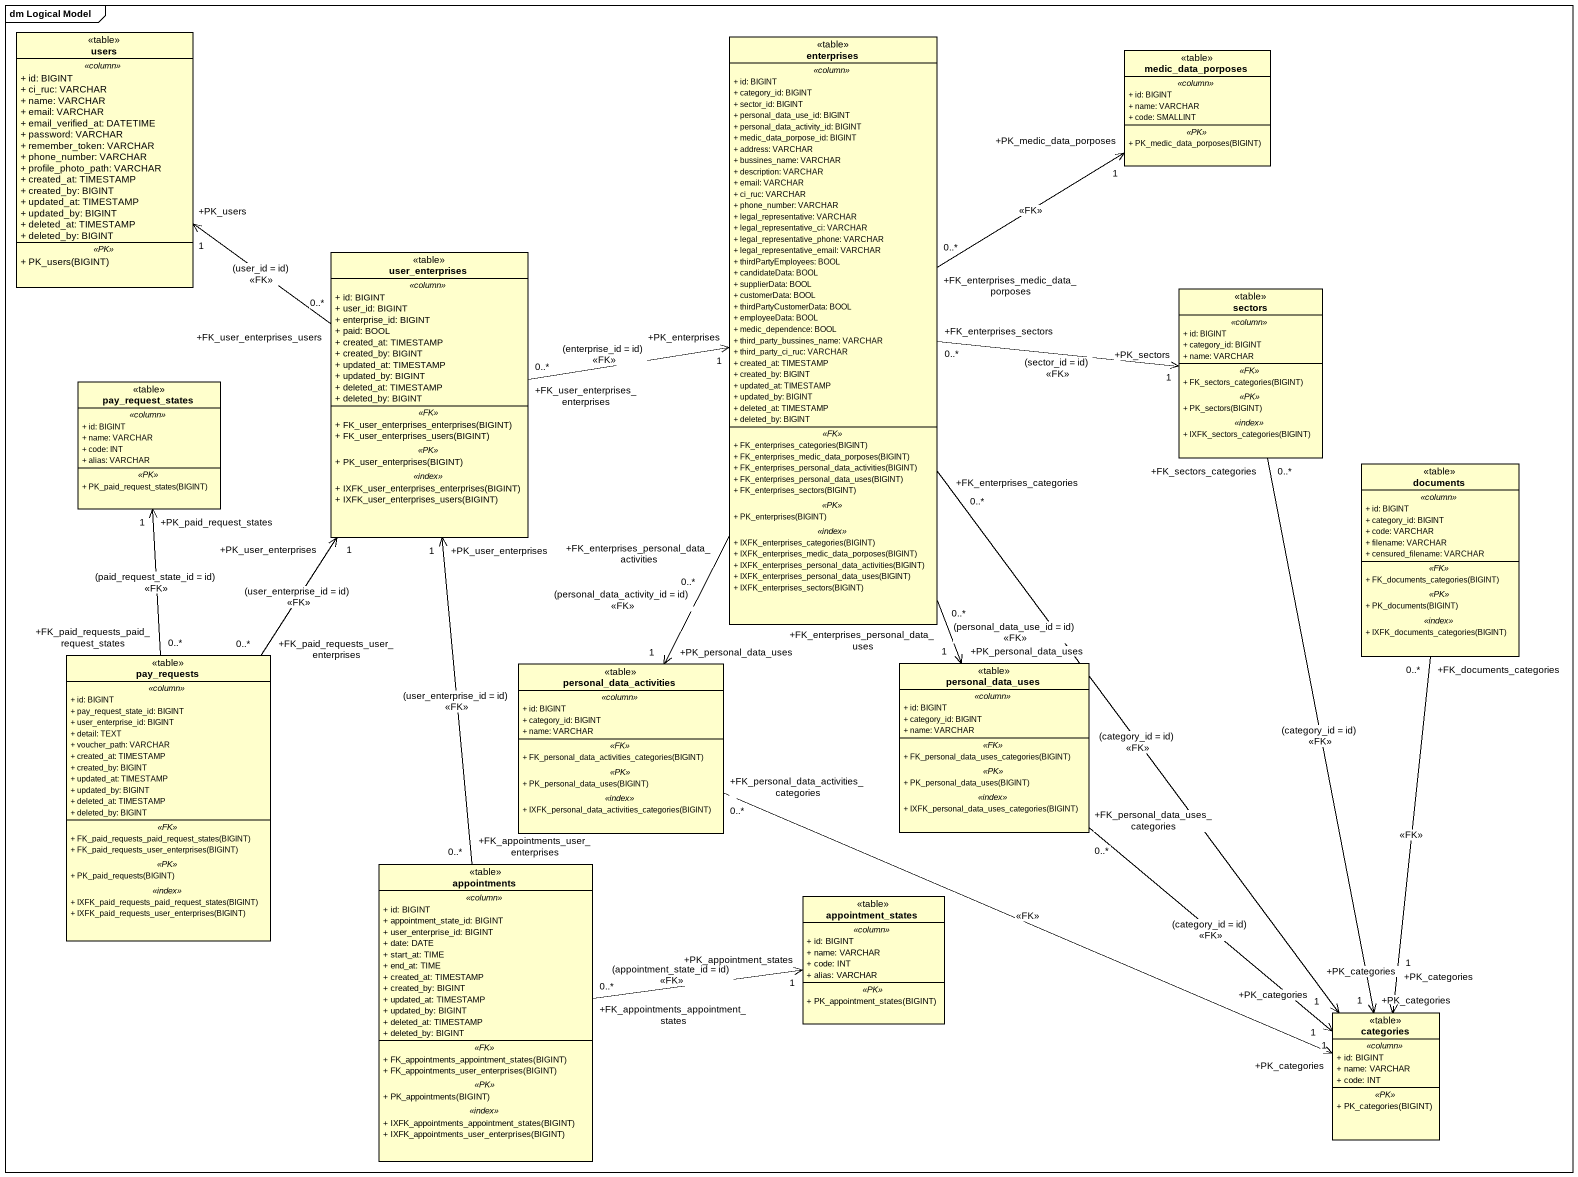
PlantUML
@startuml
mainframe dm Logical Model
hide circle
hide empty members
skinparam classAttributeIconSize 0
class users <<table>> {
  .. <<column>> ..
  + id: BIGINT
  + ci_ruc: VARCHAR
  + name: VARCHAR
  + email: VARCHAR
  + email_verified_at: DATETIME
  + password: VARCHAR
  + remember_token: VARCHAR
  + phone_number: VARCHAR
  + profile_photo_path: VARCHAR
  + created_at: TIMESTAMP
  + created_by: BIGINT
  + updated_at: TIMESTAMP
  + updated_by: BIGINT
  + deleted_at: TIMESTAMP
  + deleted_by: BIGINT
  .. <<PK>> ..
  + PK_users(BIGINT)
}
class enterprises <<table>> {
  .. <<column>> ..
  + id: BIGINT
  + category_id: BIGINT
  + sector_id: BIGINT
  + personal_data_use_id: BIGINT
  + personal_data_activity_id: BIGINT
  + medic_data_porpose_id: BIGINT
  + address: VARCHAR
  + bussines_name: VARCHAR
  + description: VARCHAR
  + email: VARCHAR
  + ci_ruc: VARCHAR
  + phone_number: VARCHAR
  + legal_representative: VARCHAR
  + legal_representative_ci: VARCHAR
  + legal_representative_phone: VARCHAR
  + legal_representative_email: VARCHAR
  + thirdPartyEmployees: BOOL
  + candidateData: BOOL
  + supplierData: BOOL
  + customerData: BOOL
  + thirdPartyCustomerData: BOOL
  + employeeData: BOOL
  + medic_dependence: BOOL
  + third_party_bussines_name: VARCHAR
  + third_party_ci_ruc: VARCHAR
  + created_at: TIMESTAMP
  + created_by: BIGINT
  + updated_at: TIMESTAMP
  + updated_by: BIGINT
  + deleted_at: TIMESTAMP
  + deleted_by: BIGINT
  .. <<FK>> ..
  + FK_enterprises_categories(BIGINT)
  + FK_enterprises_medic_data_porposes(BIGINT)
  + FK_enterprises_personal_data_activities(BIGINT)
  + FK_enterprises_personal_data_uses(BIGINT)
  + FK_enterprises_sectors(BIGINT)
  .. <<PK>> ..
  + PK_enterprises(BIGINT)
  .. <<index>> ..
  + IXFK_enterprises_categories(BIGINT)
  + IXFK_enterprises_medic_data_porposes(BIGINT)
  + IXFK_enterprises_personal_data_activities(BIGINT)
  + IXFK_enterprises_personal_data_uses(BIGINT)
  + IXFK_enterprises_sectors(BIGINT)
}
class medic_data_porposes <<table>> {
  .. <<column>> ..
  + id: BIGINT
  + name: VARCHAR
  + code: SMALLINT
  .. <<PK>> ..
  + PK_medic_data_porposes(BIGINT)
}
class user_enterprises <<table>> {
  .. <<column>> ..
  + id: BIGINT
  + user_id: BIGINT
  + enterprise_id: BIGINT
  + paid: BOOL
  + created_at: TIMESTAMP
  + created_by: BIGINT
  + updated_at: TIMESTAMP
  + updated_by: BIGINT
  + deleted_at: TIMESTAMP
  + deleted_by: BIGINT
  .. <<FK>> ..
  + FK_user_enterprises_enterprises(BIGINT)
  + FK_user_enterprises_users(BIGINT)
  .. <<PK>> ..
  + PK_user_enterprises(BIGINT)
  .. <<index>> ..
  + IXFK_user_enterprises_enterprises(BIGINT)
  + IXFK_user_enterprises_users(BIGINT)
}
class sectors <<table>> {
  .. <<column>> ..
  + id: BIGINT
  + category_id: BIGINT
  + name: VARCHAR
  .. <<FK>> ..
  + FK_sectors_categories(BIGINT)
  .. <<PK>> ..
  + PK_sectors(BIGINT)
  .. <<index>> ..
  + IXFK_sectors_categories(BIGINT)
}
class pay_request_states <<table>> {
  .. <<column>> ..
  + id: BIGINT
  + name: VARCHAR
  + code: INT
  + alias: VARCHAR
  .. <<PK>> ..
  + PK_paid_request_states(BIGINT)
}
class documents <<table>> {
  .. <<column>> ..
  + id: BIGINT
  + category_id: BIGINT
  + code: VARCHAR
  + filename: VARCHAR
  + censured_filename: VARCHAR
  .. <<FK>> ..
  + FK_documents_categories(BIGINT)
  .. <<PK>> ..
  + PK_documents(BIGINT)
  .. <<index>> ..
  + IXFK_documents_categories(BIGINT)
}
class pay_requests <<table>> {
  .. <<column>> ..
  + id: BIGINT
  + pay_request_state_id: BIGINT
  + user_enterprise_id: BIGINT
  + detail: TEXT
  + voucher_path: VARCHAR
  + created_at: TIMESTAMP
  + created_by: BIGINT
  + updated_at: TIMESTAMP
  + updated_by: BIGINT
  + deleted_at: TIMESTAMP
  + deleted_by: BIGINT
  .. <<FK>> ..
  + FK_paid_requests_paid_request_states(BIGINT)
  + FK_paid_requests_user_enterprises(BIGINT)
  .. <<PK>> ..
  + PK_paid_requests(BIGINT)
  .. <<index>> ..
  + IXFK_paid_requests_paid_request_states(BIGINT)
  + IXFK_paid_requests_user_enterprises(BIGINT)
}
class personal_data_activities <<table>> {
  .. <<column>> ..
  + id: BIGINT
  + category_id: BIGINT
  + name: VARCHAR
  .. <<FK>> ..
  + FK_personal_data_activities_categories(BIGINT)
  .. <<PK>> ..
  + PK_personal_data_uses(BIGINT)
  .. <<index>> ..
  + IXFK_personal_data_activities_categories(BIGINT)
}
class personal_data_uses <<table>> {
  .. <<column>> ..
  + id: BIGINT
  + category_id: BIGINT
  + name: VARCHAR
  .. <<FK>> ..
  + FK_personal_data_uses_categories(BIGINT)
  .. <<PK>> ..
  + PK_personal_data_uses(BIGINT)
  .. <<index>> ..
  + IXFK_personal_data_uses_categories(BIGINT)
}
class appointments <<table>> {
  .. <<column>> ..
  + id: BIGINT
  + appointment_state_id: BIGINT
  + user_enterprise_id: BIGINT
  + date: DATE
  + start_at: TIME
  + end_at: TIME
  + created_at: TIMESTAMP
  + created_by: BIGINT
  + updated_at: TIMESTAMP
  + updated_by: BIGINT
  + deleted_at: TIMESTAMP
  + deleted_by: BIGINT
  .. <<FK>> ..
  + FK_appointments_appointment_states(BIGINT)
  + FK_appointments_user_enterprises(BIGINT)
  .. <<PK>> ..
  + PK_appointments(BIGINT)
  .. <<index>> ..
  + IXFK_appointments_appointment_states(BIGINT)
  + IXFK_appointments_user_enterprises(BIGINT)
}
class appointment_states <<table>> {
  .. <<column>> ..
  + id: BIGINT
  + name: VARCHAR
  + code: INT
  + alias: VARCHAR
  .. <<PK>> ..
  + PK_appointment_states(BIGINT)
}
class categories <<table>> {
  .. <<column>> ..
  + id: BIGINT
  + name: VARCHAR
  + code: INT
  .. <<PK>> ..
  + PK_categories(BIGINT)
}
enterprises "+FK_enterprises_medic_data_porposes\n0..*" -up-> "+PK_medic_data_porposes\n1" medic_data_porposes : <<FK>>
enterprises "+FK_enterprises_sectors\n0..*" -right-> "+PK_sectors\n1" sectors : (sector_id = id)\n<<FK>>
enterprises "+FK_enterprises_personal_data_activities\n0..*" --> "+PK_personal_data_uses\n1" personal_data_activities : (personal_data_activity_id = id)\n<<FK>>
enterprises "+FK_enterprises_personal_data_uses\n0..*" --> "+PK_personal_data_uses\n1" personal_data_uses : (personal_data_use_id = id)\n<<FK>>
enterprises "+FK_enterprises_categories\n0..*" --> "+PK_categories\n1" categories : (category_id = id)\n<<FK>>
user_enterprises "+FK_user_enterprises_users\n0..*" -up-> "+PK_users\n1" users : (user_id = id)\n<<FK>>
user_enterprises "+FK_user_enterprises_enterprises\n0..*" -right-> "+PK_enterprises\n1" enterprises : (enterprise_id = id)\n<<FK>>
sectors "+FK_sectors_categories\n0..*" --> "+PK_categories\n1" categories : (category_id = id)\n<<FK>>
documents "+FK_documents_categories\n0..*" --> "+PK_categories\n1" categories : <<FK>>
pay_requests "+FK_paid_requests_user_enterprises\n0..*" -up-> "+PK_user_enterprises\n1" user_enterprises : (user_enterprise_id = id)\n<<FK>>
pay_requests "+FK_paid_requests_paid_request_states\n0..*" -up-> "+PK_paid_request_states\n1" pay_request_states : (paid_request_state_id = id)\n<<FK>>
personal_data_activities "+FK_personal_data_activities_categories\n0..*" -right-> "+PK_categories\n1" categories : <<FK>>
personal_data_uses "+FK_personal_data_uses_categories\n0..*" --> "+PK_categories\n1" categories : (category_id = id)\n<<FK>>
appointments "+FK_appointments_user_enterprises\n0..*" -up-> "+PK_user_enterprises\n1" user_enterprises : (user_enterprise_id = id)\n<<FK>>
appointments "+FK_appointments_appointment_states\n0..*" -right-> "+PK_appointment_states\n1" appointment_states : (appointment_state_id = id)\n<<FK>>
@enduml
